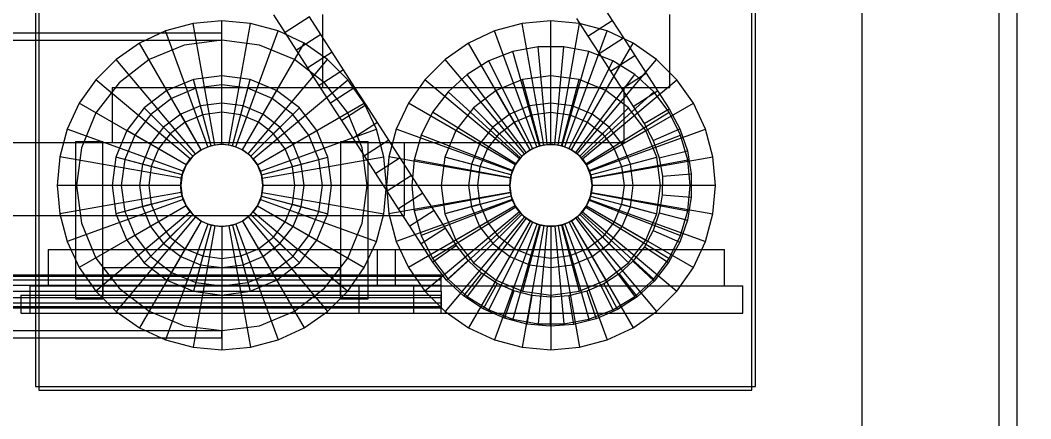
# Model space of a CAD drawing. Header units: millimetres. Extents: x -191664 to 191490, y -197311 to 10263.
# Drawn here: x 20544 to 21097, y -124401 to -124183 of the extents above; entities that cross this region are included whole.
import ezdxf

# ---------------------------------------------------------------- set-up
doc = ezdxf.new("R2010")
doc.units = ezdxf.units.MM
doc.layers.add('DET_secador_lateral', color=7, linetype='Continuous', lineweight=0)
doc.layers.add('R15_COTAS_TRANSPORTE_P', color=1, linetype='Continuous', lineweight=0)
doc.dimstyles.new('PLANTA_20', dxfattribs={"dimtxt": 50, "dimasz": 30, "dimexe": 30, "dimexo": 16, "dimgap": 20, "dimtad": 1, "dimtih": 1, "dimtoh": 1, "dimdec": 1, "dimzin": 0, "dimdsep": 46, "dimcen": 0.09, "dimadec": 0, "dimazin": 0, "dimtfac": 1, "dimtdec": 4, "dimtofl": 0, "dimtmove": 0, "dimatfit": 3, "dimfxl": 1, "dimtolj": 1, "dimtzin": 0, "dimarcsym": 0})

# ---------------------------------------------------------------- blocks, each defined once
blk = doc.blocks.new('*D133')
at = {"layer": 'Defpoints', "color": 0, "transparency": 16777216}
for p in [(439.69, -194147.98), (217.89, -194406.09), (-500, -194490), (-500, -194490), (500, -194490)]:
    blk.add_point(p, dxfattribs=at)
at = {"layer": 'R15_COTAS_TRANSPORTE_P', "color": 0, "lineweight": -2, "transparency": 16777216}
blk.add_arc((-500, -194490), 722.77, 2.37834, 17.62166, dxfattribs=at)
at = {"layer": 'R15_COTAS_TRANSPORTE_P', "color": 0, "transparency": 16777216}
for points in [[(184.12, -194272.81), (193.59, -194269.58), (179.18, -194242.8)], [(227.15, -194459.9), (217.15, -194460.11), (222.77, -194490)]]:
    blk.add_solid(points, dxfattribs=at)

msp = doc.modelspace()

# ---------------------------------------------------------------- linework, layer by layer
at = {"layer": 'DET_secador_lateral', "color": 9, "true_color": 0xb8c6c1}
msp.add_line((21079.71, -123265), (21079.71, -125025), dxfattribs=at)
at = {"layer": 'DET_secador_lateral', "color": 254, "true_color": 0xd8e0dc}
msp.add_line((21089.71, -125535), (21089.71, -123265), dxfattribs=at)
at = {"layer": 'DET_secador_lateral', "color": 251, "true_color": 0x536a64}
msp.add_line((21004.71, -123300), (21004.71, -125550), dxfattribs=at)
at = {"layer": 'DET_secador_lateral', "color": 55, "true_color": 0xb9a24b}
for p, q in [((20552.71, -123883.5), (20552.71, -124383.5)), ((20946.71, -124383.5), (20946.71, -123883.5)), ((20552.71, -124383.5), (20554.71, -124383.5)), ((20554.71, -124383.5), (20554.71, -124385.5)), ((20554.71, -124385.5), (20944.71, -124385.5)), ((20944.71, -124385.5), (20944.71, -124383.5)), ((20944.71, -124383.5), (20946.71, -124383.5))]:
    msp.add_line(p, q, dxfattribs=at)
at = {"layer": 'DET_secador_lateral', "color": 43, "true_color": 0xc7ad4e}
for p, q in [((20554.71, -123883.5), (20554.71, -124383.5)), ((20944.71, -124383.5), (20944.71, -123883.5)), ((20554.71, -124383.5), (20944.71, -124383.5))]:
    msp.add_line(p, q, dxfattribs=at)
at = {"layer": 'DET_secador_lateral', "color": 8, "true_color": 0x657a85}
for p, q in [((20862.04, -124173.52), (20868.24, -124183.16)), ((20689.34, -124189.87), (20683.15, -124180.23)), ((20702.7, -124181.28), (20689.34, -124189.87)), ((20708.9, -124190.92), (20702.7, -124181.28)), ((20848.68, -124182.1), (20854.88, -124191.74)), ((20854.88, -124191.74), (20868.24, -124183.16)), ((20868.24, -124183.16), (20874.43, -124192.79)), ((20695.54, -124199.51), (20689.34, -124189.87)), ((20708.9, -124190.92), (20695.54, -124199.51)), ((20715.09, -124200.56), (20708.9, -124190.92)), ((20854.88, -124191.74), (20861.08, -124201.38)), ((20861.08, -124201.38), (20874.43, -124192.79)), ((20874.43, -124192.79), (20880.63, -124202.43)), ((20701.74, -124209.14), (20695.54, -124199.51)), ((20715.09, -124200.56), (20701.74, -124209.14)), ((20721.29, -124210.2), (20715.09, -124200.56)), ((20861.08, -124201.38), (20867.27, -124211.02)), ((20867.27, -124211.02), (20880.63, -124202.43)), ((20880.63, -124202.43), (20886.83, -124212.07)), ((20707.93, -124218.78), (20701.74, -124209.14)), ((20721.29, -124210.2), (20707.93, -124218.78)), ((20727.49, -124219.83), (20721.29, -124210.2)), ((20867.27, -124211.02), (20873.47, -124220.66)), ((20873.47, -124220.66), (20886.83, -124212.07)), ((20886.83, -124212.07), (20893.02, -124221.71)), ((20714.13, -124228.42), (20707.93, -124218.78)), ((20727.49, -124219.83), (20714.13, -124228.42)), ((20733.68, -124229.47), (20727.49, -124219.83)), ((20873.47, -124220.66), (20879.67, -124230.3)), ((20879.67, -124230.3), (20893.02, -124221.71)), ((20893.02, -124221.71), (20899.37, -124231.6)), ((20720.32, -124238.06), (20714.13, -124228.42)), ((20733.68, -124229.47), (20720.32, -124238.06)), ((20739.88, -124239.11), (20733.68, -124229.47)), ((20879.67, -124230.3), (20885.71, -124239.68)), ((20885.71, -124239.68), (20899.37, -124231.6)), ((20899.37, -124231.6), (20905.26, -124242.51)), ((20726.52, -124247.7), (20720.32, -124238.06)), ((20739.88, -124239.11), (20726.52, -124247.7)), ((20746.08, -124248.75), (20739.88, -124239.11)), ((20885.71, -124239.68), (20890.72, -124248.9)), ((20732.72, -124257.34), (20726.52, -124247.7)), ((20890.72, -124248.9), (20905.26, -124242.51)), ((20905.26, -124242.51), (20909.41, -124254.58)), ((20746.08, -124248.75), (20732.72, -124257.34)), ((20752.27, -124258.39), (20746.08, -124248.75)), ((20890.72, -124248.9), (20894.02, -124258.48)), ((20738.91, -124266.98), (20732.72, -124257.34)), ((20752.27, -124258.39), (20738.91, -124266.98)), ((20758.47, -124268.03), (20752.27, -124258.39)), ((20894.02, -124258.48), (20909.41, -124254.58)), ((20894.02, -124258.48), (20895.68, -124268.47)), ((20909.41, -124254.58), (20911.51, -124267.17)), ((20745.11, -124276.61), (20738.91, -124266.98)), ((20758.47, -124268.03), (20745.11, -124276.61)), ((20764.66, -124277.67), (20758.47, -124268.03)), ((20895.68, -124268.47), (20895.67, -124278.6)), ((20895.68, -124268.47), (20911.51, -124267.17)), ((20911.51, -124267.17), (20911.5, -124279.93)), ((20751.31, -124286.25), (20745.11, -124276.61)), ((20764.66, -124277.67), (20751.31, -124286.25)), ((20770.86, -124287.3), (20764.66, -124277.67)), ((20895.67, -124278.6), (20894, -124288.59)), ((20895.67, -124278.6), (20911.5, -124279.93)), ((20911.5, -124279.93), (20909.39, -124292.51)), ((20757.5, -124295.89), (20751.31, -124286.25)), ((20770.86, -124287.3), (20757.5, -124295.89)), ((20777.06, -124296.94), (20770.86, -124287.3)), ((20894, -124288.59), (20890.69, -124298.17)), ((20894, -124288.59), (20909.39, -124292.51)), ((20763.7, -124305.53), (20757.5, -124295.89)), ((20777.06, -124296.94), (20763.7, -124305.53)), ((20783.07, -124306.31), (20777.06, -124296.94)), ((20909.39, -124292.51), (20905.23, -124304.57)), ((20890.69, -124298.17), (20885.86, -124307.07)), ((20890.69, -124298.17), (20905.23, -124304.57)), ((20770.08, -124315.44), (20763.7, -124305.53)), ((20783.07, -124306.31), (20770.08, -124315.44)), ((20789.42, -124314.62), (20783.07, -124306.31)), ((20885.86, -124307.07), (20879.61, -124315.05)), ((20885.86, -124307.07), (20899.13, -124315.78)), ((20905.23, -124304.57), (20899.13, -124315.78)), ((20777.66, -124325.29), (20770.08, -124315.44)), ((20789.42, -124314.62), (20777.66, -124325.29)), ((20796.82, -124321.53), (20789.42, -124314.62)), ((20879.61, -124315.05), (20872.14, -124321.89)), ((20879.61, -124315.05), (20891.27, -124325.83)), ((20899.13, -124315.78), (20891.27, -124325.83)), ((20796.82, -124321.53), (20786.99, -124334)), ((20805.27, -124327.12), (20796.82, -124321.53)), ((20872.14, -124321.89), (20863.64, -124327.4)), ((20872.14, -124321.89), (20881.86, -124334.45)), ((20786.99, -124334), (20777.66, -124325.29)), ((20805.27, -124327.12), (20797.63, -124341.04)), ((20814.52, -124331.25), (20805.27, -124327.12)), ((20863.64, -124327.4), (20854.35, -124331.44)), ((20863.64, -124327.4), (20871.15, -124341.39)), ((20891.27, -124325.83), (20881.86, -124334.45)), ((20797.63, -124341.04), (20786.99, -124334)), ((20814.52, -124331.25), (20809.28, -124346.24)), ((20824.33, -124333.79), (20814.52, -124331.25)), ((20824.33, -124333.79), (20821.63, -124349.44)), ((20834.42, -124334.68), (20824.33, -124333.79)), ((20834.42, -124334.68), (20834.35, -124350.55)), ((20844.52, -124333.88), (20834.42, -124334.68)), ((20854.35, -124331.44), (20844.52, -124333.88)), ((20844.52, -124333.88), (20847.07, -124349.56)), ((20854.35, -124331.44), (20859.45, -124346.48)), ((20881.86, -124334.45), (20871.15, -124341.39)), ((20809.28, -124346.24), (20797.63, -124341.04)), ((20871.15, -124341.39), (20859.45, -124346.48)), ((20821.63, -124349.44), (20809.28, -124346.24)), ((20859.45, -124346.48), (20847.07, -124349.56)), ((20834.35, -124350.55), (20821.63, -124349.44)), ((20847.07, -124349.56), (20834.35, -124350.55))]:
    msp.add_line(p, q, dxfattribs=at)
at = {"layer": 'DET_secador_lateral', "color": 142, "true_color": 0x159eb4}
for p, q in [((20709.71, -124180), (20709.71, -124220)), ((20899.71, -124220), (20899.71, -124180)), ((20709.71, -124220), (20899.71, -124220))]:
    msp.add_line(p, q, dxfattribs=at)
at = {"layer": 'DET_secador_lateral', "color": 252, "true_color": 0x8ba19a}
for p, q in [((20639.08, -124184.87), (20623.93, -124188.93)), ((20654.71, -124183.5), (20639.08, -124184.87)), ((20650.81, -124251.34), (20639.08, -124184.87)), ((20670.34, -124184.87), (20654.71, -124183.5)), ((20654.71, -124251), (20654.71, -124183.5)), ((20658.62, -124251.34), (20670.34, -124184.87)), ((20685.49, -124188.93), (20670.34, -124184.87)), ((20819.08, -124184.87), (20803.93, -124188.93)), ((20834.71, -124183.5), (20819.08, -124184.87)), ((20830.81, -124251.34), (20819.08, -124184.87)), ((20850.34, -124184.87), (20834.71, -124183.5)), ((20834.71, -124251), (20834.71, -124183.5)), ((20838.62, -124251.34), (20850.34, -124184.87)), ((20865.49, -124188.93), (20850.34, -124184.87)), ((20623.93, -124188.93), (20609.71, -124195.56)), ((20647.02, -124252.36), (20623.93, -124188.93)), ((20662.41, -124252.36), (20685.49, -124188.93)), ((20699.71, -124195.56), (20685.49, -124188.93)), ((20803.93, -124188.93), (20789.71, -124195.56)), ((20827.02, -124252.36), (20803.93, -124188.93)), ((20842.41, -124252.36), (20865.49, -124188.93)), ((20879.71, -124195.56), (20865.49, -124188.93)), ((20609.71, -124195.56), (20596.86, -124204.56)), ((20643.46, -124254.01), (20609.71, -124195.56)), ((20665.96, -124254.01), (20699.71, -124195.56)), ((20712.56, -124204.56), (20699.71, -124195.56)), ((20789.71, -124195.56), (20776.86, -124204.56)), ((20823.46, -124254.01), (20789.71, -124195.56)), ((20827.69, -124197.71), (20813.88, -124200.29)), ((20841.74, -124197.71), (20827.69, -124197.71)), ((20832.64, -124251.1), (20827.69, -124197.71)), ((20836.79, -124251.1), (20841.74, -124197.71)), ((20855.54, -124200.29), (20841.74, -124197.71)), ((20845.96, -124254.01), (20879.71, -124195.56)), ((20892.56, -124204.56), (20879.71, -124195.56)), ((20813.88, -124200.29), (20800.78, -124205.36)), ((20828.55, -124251.86), (20813.88, -124200.29)), ((20840.87, -124251.86), (20855.54, -124200.29)), ((20868.64, -124205.36), (20855.54, -124200.29)), ((20596.86, -124204.56), (20585.77, -124215.65)), ((20640.25, -124256.26), (20596.86, -124204.56)), ((20669.17, -124256.26), (20712.56, -124204.56)), ((20723.66, -124215.65), (20712.56, -124204.56)), ((20776.86, -124204.56), (20765.77, -124215.65)), ((20820.25, -124256.26), (20776.86, -124204.56)), ((20800.78, -124205.36), (20788.84, -124212.76)), ((20824.68, -124253.36), (20800.78, -124205.36)), ((20844.74, -124253.36), (20868.64, -124205.36)), ((20849.17, -124256.26), (20892.56, -124204.56)), ((20880.58, -124212.76), (20868.64, -124205.36)), ((20903.66, -124215.65), (20892.56, -124204.56)), ((20654.71, -124213.5), (20639.18, -124215.54)), ((20670.24, -124215.54), (20654.71, -124213.5)), ((20654.71, -124233.5), (20654.71, -124213.5)), ((20654.71, -124251), (20654.71, -124213.5)), ((20788.84, -124212.76), (20778.46, -124222.22)), ((20821.15, -124255.54), (20788.84, -124212.76)), ((20834.71, -124213.5), (20819.18, -124215.54)), ((20850.24, -124215.54), (20834.71, -124213.5)), ((20834.71, -124233.5), (20834.71, -124213.5)), ((20834.71, -124251), (20834.71, -124213.5)), ((20848.27, -124255.54), (20880.58, -124212.76)), ((20890.96, -124222.22), (20880.58, -124212.76)), ((20585.77, -124215.65), (20576.77, -124228.5)), ((20637.48, -124259.04), (20585.77, -124215.65)), ((20639.18, -124215.54), (20624.71, -124221.54)), ((20644.36, -124234.86), (20639.18, -124215.54)), ((20648.89, -124251.77), (20639.18, -124215.54)), ((20660.54, -124251.77), (20670.24, -124215.54)), ((20665.06, -124234.86), (20670.24, -124215.54)), ((20684.71, -124221.54), (20670.24, -124215.54)), ((20671.95, -124259.04), (20723.66, -124215.65)), ((20732.65, -124228.5), (20723.66, -124215.65)), ((20765.77, -124215.65), (20756.77, -124228.5)), ((20817.48, -124259.04), (20765.77, -124215.65)), ((20819.18, -124215.54), (20804.71, -124221.54)), ((20824.36, -124234.86), (20819.18, -124215.54)), ((20828.89, -124251.77), (20819.18, -124215.54)), ((20840.54, -124251.77), (20850.24, -124215.54)), ((20845.06, -124234.86), (20850.24, -124215.54)), ((20864.71, -124221.54), (20850.24, -124215.54)), ((20851.95, -124259.04), (20903.66, -124215.65)), ((20912.65, -124228.5), (20903.66, -124215.65)), ((20624.71, -124221.54), (20612.29, -124231.07)), ((20634.71, -124238.86), (20624.71, -124221.54)), ((20643.46, -124254.01), (20624.71, -124221.54)), ((20665.96, -124254.01), (20684.71, -124221.54)), ((20674.71, -124238.86), (20684.71, -124221.54)), ((20697.14, -124231.07), (20684.71, -124221.54)), ((20778.46, -124222.22), (20770, -124233.43)), ((20818.08, -124258.34), (20778.46, -124222.22)), ((20804.71, -124221.54), (20792.29, -124231.07)), ((20814.71, -124238.86), (20804.71, -124221.54)), ((20823.46, -124254.01), (20804.71, -124221.54)), ((20845.96, -124254.01), (20864.71, -124221.54)), ((20851.34, -124258.34), (20890.96, -124222.22)), ((20854.71, -124238.86), (20864.71, -124221.54)), ((20877.14, -124231.07), (20864.71, -124221.54)), ((20899.43, -124233.43), (20890.96, -124222.22)), ((20576.77, -124228.5), (20570.14, -124242.72)), ((20635.23, -124262.25), (20576.77, -124228.5)), ((20612.29, -124231.07), (20602.75, -124243.5)), ((20626.43, -124245.22), (20612.29, -124231.07)), ((20638.8, -124257.59), (20612.29, -124231.07)), ((20643.07, -124230.03), (20632.21, -124234.53)), ((20654.71, -124228.5), (20643.07, -124230.03)), ((20648.89, -124251.77), (20643.07, -124230.03)), ((20666.36, -124230.03), (20654.71, -124228.5)), ((20654.71, -124251), (20654.71, -124228.5)), ((20660.54, -124251.77), (20666.36, -124230.03)), ((20677.21, -124234.53), (20666.36, -124230.03)), ((20670.62, -124257.59), (20697.14, -124231.07)), ((20674.2, -124262.25), (20732.65, -124228.5)), ((20683, -124245.22), (20697.14, -124231.07)), ((20706.67, -124243.5), (20697.14, -124231.07)), ((20739.28, -124242.72), (20732.65, -124228.5)), ((20756.77, -124228.5), (20750.14, -124242.72)), ((20815.23, -124262.25), (20756.77, -124228.5)), ((20792.29, -124231.07), (20782.75, -124243.5)), ((20806.43, -124245.22), (20792.29, -124231.07)), ((20818.8, -124257.59), (20792.29, -124231.07)), ((20823.07, -124230.03), (20812.21, -124234.53)), ((20834.71, -124228.5), (20823.07, -124230.03)), ((20828.89, -124251.77), (20823.07, -124230.03)), ((20846.36, -124230.03), (20834.71, -124228.5)), ((20834.71, -124251), (20834.71, -124228.5)), ((20840.54, -124251.77), (20846.36, -124230.03)), ((20857.21, -124234.53), (20846.36, -124230.03)), ((20850.62, -124257.59), (20877.14, -124231.07)), ((20854.2, -124262.25), (20912.65, -124228.5)), ((20863, -124245.22), (20877.14, -124231.07)), ((20886.67, -124243.5), (20877.14, -124231.07)), ((20919.28, -124242.72), (20912.65, -124228.5)), ((20632.21, -124234.53), (20622.89, -124241.68)), ((20643.46, -124254.01), (20632.21, -124234.53)), ((20665.96, -124254.01), (20677.21, -124234.53)), ((20686.53, -124241.68), (20677.21, -124234.53)), ((20770, -124233.43), (20763.74, -124246)), ((20815.58, -124261.66), (20770, -124233.43)), ((20812.21, -124234.53), (20802.89, -124241.68)), ((20823.46, -124254.01), (20812.21, -124234.53)), ((20814.71, -124238.86), (20824.36, -124234.86)), ((20824.36, -124234.86), (20834.71, -124233.5)), ((20834.71, -124233.5), (20845.06, -124234.86)), ((20845.06, -124234.86), (20854.71, -124238.86)), ((20845.96, -124254.01), (20857.21, -124234.53)), ((20853.84, -124261.66), (20899.43, -124233.43)), ((20866.53, -124241.68), (20857.21, -124234.53)), ((20905.69, -124246), (20899.43, -124233.43)), ((20622.89, -124241.68), (20615.74, -124251)), ((20638.8, -124257.59), (20622.89, -124241.68)), ((20670.62, -124257.59), (20686.53, -124241.68)), ((20693.68, -124251), (20686.53, -124241.68)), ((20802.89, -124241.68), (20795.74, -124251)), ((20818.8, -124257.59), (20802.89, -124241.68)), ((20806.43, -124245.22), (20814.71, -124238.86)), ((20850.62, -124257.59), (20866.53, -124241.68)), ((20854.71, -124238.86), (20863, -124245.22)), ((20873.68, -124251), (20866.53, -124241.68)), ((20570.14, -124242.72), (20566.08, -124257.87)), ((20633.57, -124265.8), (20570.14, -124242.72)), ((20602.75, -124243.5), (20596.76, -124257.97)), ((20620.07, -124253.5), (20602.75, -124243.5)), ((20635.23, -124262.25), (20602.75, -124243.5)), ((20674.2, -124262.25), (20706.67, -124243.5)), ((20675.86, -124265.8), (20739.28, -124242.72)), ((20689.35, -124253.5), (20706.67, -124243.5)), ((20712.67, -124257.97), (20706.67, -124243.5)), ((20743.34, -124257.87), (20739.28, -124242.72)), ((20750.14, -124242.72), (20746.08, -124257.87)), ((20813.57, -124265.8), (20750.14, -124242.72)), ((20763.74, -124246), (20759.89, -124259.51)), ((20813.73, -124265.37), (20763.74, -124246)), ((20782.75, -124243.5), (20776.76, -124257.97)), ((20800.07, -124253.5), (20782.75, -124243.5)), ((20815.23, -124262.25), (20782.75, -124243.5)), ((20800.07, -124253.5), (20806.43, -124245.22)), ((20854.2, -124262.25), (20886.67, -124243.5)), ((20855.69, -124265.37), (20905.69, -124246)), ((20855.86, -124265.8), (20919.28, -124242.72)), ((20863, -124245.22), (20869.35, -124253.5)), ((20869.35, -124253.5), (20886.67, -124243.5)), ((20892.67, -124257.97), (20886.67, -124243.5)), ((20909.53, -124259.51), (20905.69, -124246)), ((20923.34, -124257.87), (20919.28, -124242.72)), ((20615.74, -124251), (20611.25, -124261.85)), ((20635.23, -124262.25), (20615.74, -124251)), ((20643.46, -124254.01), (20647.02, -124252.36)), ((20647.02, -124252.36), (20650.81, -124251.34)), ((20650.81, -124251.34), (20654.71, -124251)), ((20654.71, -124251), (20658.62, -124251.34)), ((20658.62, -124251.34), (20662.41, -124252.36)), ((20662.41, -124252.36), (20665.96, -124254.01)), ((20674.2, -124262.25), (20693.68, -124251)), ((20698.18, -124261.85), (20693.68, -124251)), ((20795.74, -124251), (20791.25, -124261.85)), ((20815.23, -124262.25), (20795.74, -124251)), ((20821.15, -124255.54), (20824.68, -124253.36)), ((20823.46, -124254.01), (20827.02, -124252.36)), ((20824.68, -124253.36), (20828.55, -124251.86)), ((20827.02, -124252.36), (20830.81, -124251.34)), ((20828.55, -124251.86), (20832.64, -124251.1)), ((20830.81, -124251.34), (20834.71, -124251)), ((20832.64, -124251.1), (20836.79, -124251.1)), ((20834.71, -124251), (20838.62, -124251.34)), ((20836.79, -124251.1), (20840.87, -124251.86)), ((20838.62, -124251.34), (20842.41, -124252.36)), ((20840.87, -124251.86), (20844.74, -124253.36)), ((20842.41, -124252.36), (20845.96, -124254.01)), ((20844.74, -124253.36), (20848.27, -124255.54)), ((20854.2, -124262.25), (20873.68, -124251)), ((20878.18, -124261.85), (20873.68, -124251)), ((20566.08, -124257.87), (20564.71, -124273.5)), ((20632.55, -124269.59), (20566.08, -124257.87)), ((20596.76, -124257.97), (20594.71, -124273.5)), ((20616.08, -124263.15), (20596.76, -124257.97)), ((20632.98, -124267.68), (20596.76, -124257.97)), ((20637.48, -124259.04), (20640.25, -124256.26)), ((20640.25, -124256.26), (20643.46, -124254.01)), ((20665.96, -124254.01), (20669.17, -124256.26)), ((20669.17, -124256.26), (20671.95, -124259.04)), ((20676.45, -124267.68), (20712.67, -124257.97)), ((20676.87, -124269.59), (20743.34, -124257.87)), ((20693.35, -124263.15), (20712.67, -124257.97)), ((20714.71, -124273.5), (20712.67, -124257.97)), ((20744.71, -124273.5), (20743.34, -124257.87)), ((20746.08, -124257.87), (20744.71, -124273.5)), ((20812.55, -124269.59), (20746.08, -124257.87)), ((20776.76, -124257.97), (20774.71, -124273.5)), ((20796.08, -124263.15), (20776.76, -124257.97)), ((20812.98, -124267.68), (20776.76, -124257.97)), ((20796.08, -124263.15), (20800.07, -124253.5)), ((20815.58, -124261.66), (20818.08, -124258.34)), ((20817.48, -124259.04), (20820.25, -124256.26)), ((20818.08, -124258.34), (20821.15, -124255.54)), ((20820.25, -124256.26), (20823.46, -124254.01)), ((20845.96, -124254.01), (20849.17, -124256.26)), ((20848.27, -124255.54), (20851.34, -124258.34)), ((20849.17, -124256.26), (20851.95, -124259.04)), ((20851.34, -124258.34), (20853.84, -124261.66)), ((20856.45, -124267.68), (20892.67, -124257.97)), ((20856.87, -124269.59), (20923.34, -124257.87)), ((20869.35, -124253.5), (20873.35, -124263.15)), ((20873.35, -124263.15), (20892.67, -124257.97)), ((20894.71, -124273.5), (20892.67, -124257.97)), ((20924.71, -124273.5), (20923.34, -124257.87)), ((20611.25, -124261.85), (20609.71, -124273.5)), ((20632.98, -124267.68), (20611.25, -124261.85)), ((20633.57, -124265.8), (20635.23, -124262.25)), ((20635.23, -124262.25), (20637.48, -124259.04)), ((20671.95, -124259.04), (20674.2, -124262.25)), ((20674.2, -124262.25), (20675.86, -124265.8)), ((20676.45, -124267.68), (20698.18, -124261.85)), ((20699.71, -124273.5), (20698.18, -124261.85)), ((20759.89, -124259.51), (20758.6, -124273.5)), ((20812.6, -124269.37), (20759.89, -124259.51)), ((20791.25, -124261.85), (20789.71, -124273.5)), ((20812.98, -124267.68), (20791.25, -124261.85)), ((20794.71, -124273.5), (20796.08, -124263.15)), ((20813.57, -124265.8), (20815.23, -124262.25)), ((20813.73, -124265.37), (20815.58, -124261.66)), ((20815.23, -124262.25), (20817.48, -124259.04)), ((20851.95, -124259.04), (20854.2, -124262.25)), ((20853.84, -124261.66), (20855.69, -124265.37)), ((20854.2, -124262.25), (20855.86, -124265.8)), ((20856.45, -124267.68), (20878.18, -124261.85)), ((20856.83, -124269.37), (20909.53, -124259.51)), ((20873.35, -124263.15), (20874.71, -124273.5)), ((20879.71, -124273.5), (20878.18, -124261.85)), ((20910.83, -124273.5), (20909.53, -124259.51)), ((20632.21, -124273.5), (20632.55, -124269.59)), ((20632.55, -124269.59), (20633.57, -124265.8)), ((20675.86, -124265.8), (20676.87, -124269.59)), ((20676.87, -124269.59), (20677.21, -124273.5)), ((20812.21, -124273.5), (20812.6, -124269.37)), ((20812.21, -124273.5), (20812.55, -124269.59)), ((20812.55, -124269.59), (20813.57, -124265.8)), ((20812.6, -124269.37), (20813.73, -124265.37)), ((20855.69, -124265.37), (20856.83, -124269.37)), ((20855.86, -124265.8), (20856.87, -124269.59)), ((20856.83, -124269.37), (20857.21, -124273.5)), ((20856.87, -124269.59), (20857.21, -124273.5)), ((20632.21, -124273.5), (20564.71, -124273.5)), ((20564.71, -124273.5), (20566.08, -124289.13)), ((20614.71, -124273.5), (20594.71, -124273.5)), ((20594.71, -124273.5), (20596.76, -124289.03)), ((20632.21, -124273.5), (20594.71, -124273.5)), ((20632.21, -124273.5), (20609.71, -124273.5)), ((20609.71, -124273.5), (20611.25, -124285.15)), ((20632.55, -124277.41), (20632.21, -124273.5)), ((20677.21, -124273.5), (20676.87, -124277.41)), ((20714.71, -124273.5), (20677.21, -124273.5)), ((20699.71, -124273.5), (20677.21, -124273.5)), ((20744.71, -124273.5), (20677.21, -124273.5)), ((20714.71, -124273.5), (20694.71, -124273.5)), ((20698.18, -124285.15), (20699.71, -124273.5)), ((20712.67, -124289.03), (20714.71, -124273.5)), ((20743.34, -124289.13), (20744.71, -124273.5)), ((20812.21, -124273.5), (20744.71, -124273.5)), ((20744.71, -124273.5), (20746.08, -124289.13)), ((20812.21, -124273.5), (20758.6, -124273.5)), ((20758.6, -124273.5), (20759.89, -124287.49)), ((20794.71, -124273.5), (20774.71, -124273.5)), ((20774.71, -124273.5), (20776.76, -124289.03)), ((20812.21, -124273.5), (20774.71, -124273.5)), ((20812.21, -124273.5), (20789.71, -124273.5)), ((20789.71, -124273.5), (20791.25, -124285.15)), ((20796.08, -124283.85), (20794.71, -124273.5)), ((20812.6, -124277.63), (20812.21, -124273.5)), ((20812.55, -124277.41), (20812.21, -124273.5)), ((20857.21, -124273.5), (20856.83, -124277.63)), ((20857.21, -124273.5), (20856.87, -124277.41)), ((20894.71, -124273.5), (20857.21, -124273.5)), ((20879.71, -124273.5), (20857.21, -124273.5)), ((20910.83, -124273.5), (20857.21, -124273.5)), ((20924.71, -124273.5), (20857.21, -124273.5)), ((20874.71, -124273.5), (20873.35, -124283.85)), ((20894.71, -124273.5), (20874.71, -124273.5)), ((20878.18, -124285.15), (20879.71, -124273.5)), ((20892.67, -124289.03), (20894.71, -124273.5)), ((20909.53, -124287.49), (20910.83, -124273.5)), ((20923.34, -124289.13), (20924.71, -124273.5)), ((20632.55, -124277.41), (20566.08, -124289.13)), ((20632.98, -124279.32), (20596.76, -124289.03)), ((20632.98, -124279.32), (20611.25, -124285.15)), ((20633.57, -124281.2), (20632.55, -124277.41)), ((20676.87, -124277.41), (20675.86, -124281.2)), ((20676.45, -124279.32), (20712.67, -124289.03)), ((20676.45, -124279.32), (20698.18, -124285.15)), ((20676.87, -124277.41), (20743.34, -124289.13)), ((20812.55, -124277.41), (20746.08, -124289.13)), ((20812.6, -124277.63), (20759.89, -124287.49)), ((20812.98, -124279.32), (20776.76, -124289.03)), ((20812.98, -124279.32), (20791.25, -124285.15)), ((20813.57, -124281.2), (20812.55, -124277.41)), ((20813.73, -124281.63), (20812.6, -124277.63)), ((20856.83, -124277.63), (20855.69, -124281.63)), ((20856.87, -124277.41), (20855.86, -124281.2)), ((20856.45, -124279.32), (20892.67, -124289.03)), ((20856.45, -124279.32), (20878.18, -124285.15)), ((20856.83, -124277.63), (20909.53, -124287.49)), ((20856.87, -124277.41), (20923.34, -124289.13)), ((20633.57, -124281.2), (20570.14, -124304.28)), ((20635.23, -124284.75), (20576.77, -124318.5)), ((20616.08, -124283.85), (20596.76, -124289.03)), ((20635.23, -124284.75), (20602.75, -124303.5)), ((20611.25, -124285.15), (20615.74, -124296)), ((20635.23, -124284.75), (20615.74, -124296)), ((20635.23, -124284.75), (20633.57, -124281.2)), ((20637.48, -124287.96), (20635.23, -124284.75)), ((20674.2, -124284.75), (20671.95, -124287.96)), ((20675.86, -124281.2), (20674.2, -124284.75)), ((20674.2, -124284.75), (20706.67, -124303.5)), ((20674.2, -124284.75), (20693.68, -124296)), ((20674.2, -124284.75), (20732.65, -124318.5)), ((20675.86, -124281.2), (20739.28, -124304.28)), ((20693.35, -124283.85), (20712.67, -124289.03)), ((20693.68, -124296), (20698.18, -124285.15)), ((20813.57, -124281.2), (20750.14, -124304.28)), ((20815.23, -124284.75), (20756.77, -124318.5)), ((20813.73, -124281.63), (20763.74, -124301)), ((20815.58, -124285.34), (20770, -124313.57)), ((20796.08, -124283.85), (20776.76, -124289.03)), ((20815.23, -124284.75), (20782.75, -124303.5)), ((20791.25, -124285.15), (20795.74, -124296)), ((20815.23, -124284.75), (20795.74, -124296)), ((20800.07, -124293.5), (20796.08, -124283.85)), ((20815.23, -124284.75), (20813.57, -124281.2)), ((20815.58, -124285.34), (20813.73, -124281.63)), ((20817.48, -124287.96), (20815.23, -124284.75)), ((20818.08, -124288.66), (20815.58, -124285.34)), ((20853.84, -124285.34), (20851.34, -124288.66)), ((20854.2, -124284.75), (20851.95, -124287.96)), ((20855.69, -124281.63), (20853.84, -124285.34)), ((20853.84, -124285.34), (20899.43, -124313.57)), ((20855.86, -124281.2), (20854.2, -124284.75)), ((20854.2, -124284.75), (20886.67, -124303.5)), ((20854.2, -124284.75), (20873.68, -124296)), ((20854.2, -124284.75), (20912.65, -124318.5)), ((20855.69, -124281.63), (20905.69, -124301)), ((20855.86, -124281.2), (20919.28, -124304.28)), ((20873.35, -124283.85), (20869.35, -124293.5)), ((20873.35, -124283.85), (20892.67, -124289.03)), ((20873.68, -124296), (20878.18, -124285.15)), ((20566.08, -124289.13), (20570.14, -124304.28)), ((20637.48, -124287.96), (20585.77, -124331.35)), ((20596.76, -124289.03), (20602.75, -124303.5)), ((20640.25, -124290.74), (20596.86, -124342.44)), ((20638.8, -124289.41), (20612.29, -124315.93)), ((20638.8, -124289.41), (20622.89, -124305.32)), ((20640.25, -124290.74), (20637.48, -124287.96)), ((20643.46, -124292.99), (20640.25, -124290.74)), ((20669.17, -124290.74), (20665.96, -124292.99)), ((20671.95, -124287.96), (20669.17, -124290.74)), ((20669.17, -124290.74), (20712.56, -124342.44)), ((20670.62, -124289.41), (20697.14, -124315.93)), ((20670.62, -124289.41), (20686.53, -124305.32)), ((20671.95, -124287.96), (20723.66, -124331.35)), ((20706.67, -124303.5), (20712.67, -124289.03)), ((20739.28, -124304.28), (20743.34, -124289.13)), ((20746.08, -124289.13), (20750.14, -124304.28)), ((20759.89, -124287.49), (20763.74, -124301)), ((20817.48, -124287.96), (20765.77, -124331.35)), ((20776.76, -124289.03), (20782.75, -124303.5)), ((20820.25, -124290.74), (20776.86, -124342.44)), ((20818.08, -124288.66), (20778.46, -124324.78)), ((20821.15, -124291.46), (20788.84, -124334.24)), ((20818.8, -124289.41), (20792.29, -124315.93)), ((20818.8, -124289.41), (20802.89, -124305.32)), ((20820.25, -124290.74), (20817.48, -124287.96)), ((20821.15, -124291.46), (20818.08, -124288.66)), ((20823.46, -124292.99), (20820.25, -124290.74)), ((20824.68, -124293.64), (20821.15, -124291.46)), ((20848.27, -124291.46), (20844.74, -124293.64)), ((20849.17, -124290.74), (20845.96, -124292.99)), ((20851.34, -124288.66), (20848.27, -124291.46)), ((20848.27, -124291.46), (20880.58, -124334.24)), ((20851.95, -124287.96), (20849.17, -124290.74)), ((20849.17, -124290.74), (20892.56, -124342.44)), ((20850.62, -124289.41), (20877.14, -124315.93)), ((20850.62, -124289.41), (20866.53, -124305.32)), ((20851.34, -124288.66), (20890.96, -124324.78)), ((20851.95, -124287.96), (20903.66, -124331.35)), ((20886.67, -124303.5), (20892.67, -124289.03)), ((20905.69, -124301), (20909.53, -124287.49)), ((20919.28, -124304.28), (20923.34, -124289.13)), ((20620.07, -124293.5), (20602.75, -124303.5)), ((20643.46, -124292.99), (20609.71, -124351.44)), ((20615.74, -124296), (20622.89, -124305.32)), ((20647.02, -124294.64), (20623.93, -124358.07)), ((20643.46, -124292.99), (20624.71, -124325.46)), ((20643.46, -124292.99), (20632.21, -124312.47)), ((20650.81, -124295.66), (20639.08, -124362.13)), ((20648.89, -124295.23), (20639.18, -124331.46)), ((20648.89, -124295.23), (20643.07, -124316.97)), ((20647.02, -124294.64), (20643.46, -124292.99)), ((20650.81, -124295.66), (20647.02, -124294.64)), ((20654.71, -124296), (20650.81, -124295.66)), ((20658.62, -124295.66), (20654.71, -124296)), ((20654.71, -124296), (20654.71, -124333.5)), ((20654.71, -124296), (20654.71, -124318.5)), ((20654.71, -124296), (20654.71, -124363.5)), ((20662.41, -124294.64), (20658.62, -124295.66)), ((20658.62, -124295.66), (20670.34, -124362.13)), ((20660.54, -124295.23), (20670.24, -124331.46)), ((20660.54, -124295.23), (20666.36, -124316.97)), ((20665.96, -124292.99), (20662.41, -124294.64)), ((20662.41, -124294.64), (20685.49, -124358.07)), ((20665.96, -124292.99), (20684.71, -124325.46)), ((20665.96, -124292.99), (20677.21, -124312.47)), ((20665.96, -124292.99), (20699.71, -124351.44)), ((20686.53, -124305.32), (20693.68, -124296)), ((20689.35, -124293.5), (20706.67, -124303.5)), ((20800.07, -124293.5), (20782.75, -124303.5)), ((20823.46, -124292.99), (20789.71, -124351.44)), ((20795.74, -124296), (20802.89, -124305.32)), ((20806.43, -124301.78), (20800.07, -124293.5)), ((20824.68, -124293.64), (20800.78, -124341.64)), ((20827.02, -124294.64), (20803.93, -124358.07)), ((20823.46, -124292.99), (20804.71, -124325.46)), ((20823.46, -124292.99), (20812.21, -124312.47)), ((20828.55, -124295.14), (20813.88, -124346.71)), ((20830.81, -124295.66), (20819.08, -124362.13)), ((20828.89, -124295.23), (20819.18, -124331.46)), ((20828.89, -124295.23), (20823.07, -124316.97)), ((20827.02, -124294.64), (20823.46, -124292.99)), ((20828.55, -124295.14), (20824.68, -124293.64)), ((20830.81, -124295.66), (20827.02, -124294.64)), ((20832.64, -124295.9), (20827.69, -124349.29)), ((20832.64, -124295.9), (20828.55, -124295.14)), ((20834.71, -124296), (20830.81, -124295.66)), ((20836.79, -124295.9), (20832.64, -124295.9)), ((20838.62, -124295.66), (20834.71, -124296)), ((20834.71, -124296), (20834.71, -124333.5)), ((20834.71, -124296), (20834.71, -124318.5)), ((20834.71, -124296), (20834.71, -124363.5)), ((20840.87, -124295.14), (20836.79, -124295.9)), ((20836.79, -124295.9), (20841.74, -124349.29)), ((20842.41, -124294.64), (20838.62, -124295.66)), ((20838.62, -124295.66), (20850.34, -124362.13)), ((20840.54, -124295.23), (20850.24, -124331.46)), ((20840.54, -124295.23), (20846.36, -124316.97)), ((20844.74, -124293.64), (20840.87, -124295.14)), ((20840.87, -124295.14), (20855.54, -124346.71)), ((20845.96, -124292.99), (20842.41, -124294.64)), ((20842.41, -124294.64), (20865.49, -124358.07)), ((20844.74, -124293.64), (20868.64, -124341.64)), ((20845.96, -124292.99), (20864.71, -124325.46)), ((20845.96, -124292.99), (20857.21, -124312.47)), ((20845.96, -124292.99), (20879.71, -124351.44)), ((20869.35, -124293.5), (20863, -124301.78)), ((20866.53, -124305.32), (20873.68, -124296)), ((20869.35, -124293.5), (20886.67, -124303.5)), ((20626.43, -124301.78), (20612.29, -124315.93)), ((20683, -124301.78), (20697.14, -124315.93)), ((20763.74, -124301), (20770, -124313.57)), ((20806.43, -124301.78), (20792.29, -124315.93)), ((20814.71, -124308.14), (20806.43, -124301.78)), ((20863, -124301.78), (20854.71, -124308.14)), ((20863, -124301.78), (20877.14, -124315.93)), ((20899.43, -124313.57), (20905.69, -124301)), ((20570.14, -124304.28), (20576.77, -124318.5)), ((20602.75, -124303.5), (20612.29, -124315.93)), ((20622.89, -124305.32), (20632.21, -124312.47)), ((20634.71, -124308.14), (20624.71, -124325.46)), ((20674.71, -124308.14), (20684.71, -124325.46)), ((20677.21, -124312.47), (20686.53, -124305.32)), ((20697.14, -124315.93), (20706.67, -124303.5)), ((20732.65, -124318.5), (20739.28, -124304.28)), ((20750.14, -124304.28), (20756.77, -124318.5)), ((20782.75, -124303.5), (20792.29, -124315.93)), ((20802.89, -124305.32), (20812.21, -124312.47)), ((20814.71, -124308.14), (20804.71, -124325.46)), ((20824.36, -124312.14), (20814.71, -124308.14)), ((20854.71, -124308.14), (20845.06, -124312.14)), ((20854.71, -124308.14), (20864.71, -124325.46)), ((20857.21, -124312.47), (20866.53, -124305.32)), ((20877.14, -124315.93), (20886.67, -124303.5)), ((20912.65, -124318.5), (20919.28, -124304.28)), ((20632.21, -124312.47), (20643.07, -124316.97)), ((20644.36, -124312.14), (20639.18, -124331.46)), ((20654.71, -124313.5), (20654.71, -124333.5)), ((20665.06, -124312.14), (20670.24, -124331.46)), ((20666.36, -124316.97), (20677.21, -124312.47)), ((20770, -124313.57), (20778.46, -124324.78)), ((20812.21, -124312.47), (20823.07, -124316.97)), ((20824.36, -124312.14), (20819.18, -124331.46)), ((20834.71, -124313.5), (20824.36, -124312.14)), ((20845.06, -124312.14), (20834.71, -124313.5)), ((20834.71, -124313.5), (20834.71, -124333.5)), ((20845.06, -124312.14), (20850.24, -124331.46)), ((20846.36, -124316.97), (20857.21, -124312.47)), ((20890.96, -124324.78), (20899.43, -124313.57)), ((20576.77, -124318.5), (20585.77, -124331.35)), ((20612.29, -124315.93), (20624.71, -124325.46)), ((20643.07, -124316.97), (20654.71, -124318.5)), ((20654.71, -124318.5), (20666.36, -124316.97)), ((20684.71, -124325.46), (20697.14, -124315.93)), ((20723.66, -124331.35), (20732.65, -124318.5)), ((20756.77, -124318.5), (20765.77, -124331.35)), ((20792.29, -124315.93), (20804.71, -124325.46)), ((20823.07, -124316.97), (20834.71, -124318.5)), ((20834.71, -124318.5), (20846.36, -124316.97)), ((20864.71, -124325.46), (20877.14, -124315.93)), ((20903.66, -124331.35), (20912.65, -124318.5)), ((20778.46, -124324.78), (20788.84, -124334.24)), ((20880.58, -124334.24), (20890.96, -124324.78)), ((20624.71, -124325.46), (20639.18, -124331.46)), ((20670.24, -124331.46), (20684.71, -124325.46)), ((20804.71, -124325.46), (20819.18, -124331.46)), ((20850.24, -124331.46), (20864.71, -124325.46)), ((20585.77, -124331.35), (20596.86, -124342.44)), ((20639.18, -124331.46), (20654.71, -124333.5)), ((20654.71, -124333.5), (20670.24, -124331.46)), ((20712.56, -124342.44), (20723.66, -124331.35)), ((20765.77, -124331.35), (20776.86, -124342.44)), ((20788.84, -124334.24), (20800.78, -124341.64)), ((20819.18, -124331.46), (20834.71, -124333.5)), ((20834.71, -124333.5), (20850.24, -124331.46)), ((20868.64, -124341.64), (20880.58, -124334.24)), ((20892.56, -124342.44), (20903.66, -124331.35)), ((20800.78, -124341.64), (20813.88, -124346.71)), ((20855.54, -124346.71), (20868.64, -124341.64)), ((20596.86, -124342.44), (20609.71, -124351.44)), ((20699.71, -124351.44), (20712.56, -124342.44)), ((20776.86, -124342.44), (20789.71, -124351.44)), ((20813.88, -124346.71), (20827.69, -124349.29)), ((20841.74, -124349.29), (20855.54, -124346.71)), ((20879.71, -124351.44), (20892.56, -124342.44)), ((20609.71, -124351.44), (20623.93, -124358.07)), ((20685.49, -124358.07), (20699.71, -124351.44)), ((20789.71, -124351.44), (20803.93, -124358.07)), ((20827.69, -124349.29), (20841.74, -124349.29)), ((20865.49, -124358.07), (20879.71, -124351.44)), ((20623.93, -124358.07), (20639.08, -124362.13)), ((20670.34, -124362.13), (20685.49, -124358.07)), ((20803.93, -124358.07), (20819.08, -124362.13)), ((20850.34, -124362.13), (20865.49, -124358.07)), ((20639.08, -124362.13), (20654.71, -124363.5)), ((20654.71, -124363.5), (20670.34, -124362.13)), ((20819.08, -124362.13), (20834.71, -124363.5)), ((20834.71, -124363.5), (20850.34, -124362.13))]:
    msp.add_line(p, q, dxfattribs=at)
at = {"layer": 'DET_secador_lateral', "color": 8, "true_color": 0x727f77}
for p, q in [((1554.71, -124190), (20654.71, -124190)), ((20654.71, -124194), (20654.71, -124190)), ((1554.71, -124194), (20654.71, -124194))]:
    msp.add_line(p, q, dxfattribs=at)
at = {"layer": 'DET_secador_lateral', "color": 253, "true_color": 0xa4b0b5}
for p, q in [((20634.14, -124196.71), (20614.96, -124204.65)), ((20654.71, -124194), (20634.14, -124196.71)), ((20675.29, -124196.71), (20654.71, -124194)), ((20694.46, -124204.65), (20675.29, -124196.71)), ((20614.96, -124204.65), (20598.5, -124217.29)), ((20710.93, -124217.29), (20694.46, -124204.65)), ((20598.5, -124217.29), (20585.86, -124233.75)), ((20654.71, -124218.5), (20640.48, -124220.37)), ((20668.95, -124220.37), (20654.71, -124218.5)), ((20723.56, -124233.75), (20710.93, -124217.29)), ((20640.48, -124220.37), (20627.21, -124225.87)), ((20682.21, -124225.87), (20668.95, -124220.37)), ((20627.21, -124225.87), (20615.82, -124234.61)), ((20693.6, -124234.61), (20682.21, -124225.87)), ((20585.86, -124233.75), (20577.92, -124252.92)), ((20615.82, -124234.61), (20607.08, -124246)), ((20644.36, -124234.86), (20634.71, -124238.86)), ((20654.71, -124233.5), (20644.36, -124234.86)), ((20665.06, -124234.86), (20654.71, -124233.5)), ((20674.71, -124238.86), (20665.06, -124234.86)), ((20702.34, -124246), (20693.6, -124234.61)), ((20731.5, -124252.92), (20723.56, -124233.75)), ((20634.71, -124238.86), (20626.43, -124245.22)), ((20683, -124245.22), (20674.71, -124238.86)), ((20607.08, -124246), (20601.59, -124259.26)), ((20626.43, -124245.22), (20620.07, -124253.5)), ((20689.35, -124253.5), (20683, -124245.22)), ((20707.84, -124259.26), (20702.34, -124246)), ((20577.92, -124252.92), (20575.21, -124273.5)), ((20734.21, -124273.5), (20731.5, -124252.92)), ((20620.07, -124253.5), (20616.08, -124263.15)), ((20693.35, -124263.15), (20689.35, -124253.5)), ((20601.59, -124259.26), (20599.71, -124273.5)), ((20616.08, -124263.15), (20614.71, -124273.5)), ((20694.71, -124273.5), (20693.35, -124263.15)), ((20709.71, -124273.5), (20707.84, -124259.26)), ((20575.21, -124273.5), (20577.92, -124294.08)), ((20599.71, -124273.5), (20601.59, -124287.74)), ((20614.71, -124273.5), (20616.08, -124283.85)), ((20693.35, -124283.85), (20694.71, -124273.5)), ((20707.84, -124287.74), (20709.71, -124273.5)), ((20731.5, -124294.08), (20734.21, -124273.5)), ((20616.08, -124283.85), (20620.07, -124293.5)), ((20689.35, -124293.5), (20693.35, -124283.85)), ((20601.59, -124287.74), (20607.08, -124301)), ((20702.34, -124301), (20707.84, -124287.74)), ((20577.92, -124294.08), (20585.86, -124313.25)), ((20620.07, -124293.5), (20626.43, -124301.78)), ((20683, -124301.78), (20689.35, -124293.5)), ((20723.56, -124313.25), (20731.5, -124294.08)), ((20607.08, -124301), (20615.82, -124312.39)), ((20626.43, -124301.78), (20634.71, -124308.14)), ((20674.71, -124308.14), (20683, -124301.78)), ((20693.6, -124312.39), (20702.34, -124301)), ((20634.71, -124308.14), (20644.36, -124312.14)), ((20665.06, -124312.14), (20674.71, -124308.14)), ((20585.86, -124313.25), (20598.5, -124329.71)), ((20615.82, -124312.39), (20627.21, -124321.13)), ((20644.36, -124312.14), (20654.71, -124313.5)), ((20654.71, -124313.5), (20665.06, -124312.14)), ((20682.21, -124321.13), (20693.6, -124312.39)), ((20710.93, -124329.71), (20723.56, -124313.25)), ((20627.21, -124321.13), (20640.48, -124326.63)), ((20668.95, -124326.63), (20682.21, -124321.13)), ((20598.5, -124329.71), (20614.96, -124342.35)), ((20640.48, -124326.63), (20654.71, -124328.5)), ((20654.71, -124328.5), (20668.95, -124326.63)), ((20694.46, -124342.35), (20710.93, -124329.71)), ((20614.96, -124342.35), (20634.14, -124350.29)), ((20675.29, -124350.29), (20694.46, -124342.35)), ((20634.14, -124350.29), (20654.71, -124353)), ((20654.71, -124353), (20675.29, -124350.29))]:
    msp.add_line(p, q, dxfattribs=at)
at = {"layer": 'DET_secador_lateral', "color": 8, "true_color": 0x617680}
for p, q in [((20594.71, -124220), (20874.71, -124220)), ((20594.71, -124220), (20594.71, -124250)), ((20874.71, -124250), (20874.71, -124220)), ((1454.71, -124250), (20754.71, -124250)), ((20574.71, -124249.5), (20589.71, -124249.5)), ((20574.71, -124249.5), (20574.71, -124335.5)), ((20589.71, -124335.5), (20589.71, -124249.5)), ((20594.71, -124250), (20874.71, -124250)), ((20719.71, -124249.5), (20734.71, -124249.5)), ((20719.71, -124249.5), (20719.71, -124335.5)), ((20734.71, -124335.5), (20734.71, -124249.5)), ((20754.71, -124290), (20754.71, -124250)), ((1454.71, -124290), (20754.71, -124290)), ((20589.71, -124318.5), (20719.71, -124318.5)), ((20589.71, -124318.5), (20589.71, -124333.5)), ((20719.71, -124333.5), (20719.71, -124318.5)), ((20544.71, -124333.5), (20774.71, -124333.5)), ((20544.71, -124333.5), (20544.71, -124343.5)), ((20574.71, -124335.5), (20589.71, -124335.5)), ((20589.71, -124333.5), (20719.71, -124333.5)), ((20719.71, -124335.5), (20734.71, -124335.5)), ((20774.71, -124343.5), (20774.71, -124333.5)), ((20544.71, -124343.5), (20774.71, -124343.5))]:
    msp.add_line(p, q, dxfattribs=at)
at = {"layer": 'DET_secador_lateral', "color": 9, "true_color": 0xbcc6c9}
for p, q in [((20648.89, -124251.77), (20643.46, -124254.01)), ((20654.71, -124251), (20648.89, -124251.77)), ((20660.54, -124251.77), (20654.71, -124251)), ((20665.96, -124254.01), (20660.54, -124251.77)), ((20828.89, -124251.77), (20823.46, -124254.01)), ((20834.71, -124251), (20828.89, -124251.77)), ((20840.54, -124251.77), (20834.71, -124251)), ((20845.96, -124254.01), (20840.54, -124251.77)), ((20638.8, -124257.59), (20635.23, -124262.25)), ((20643.46, -124254.01), (20638.8, -124257.59)), ((20670.62, -124257.59), (20665.96, -124254.01)), ((20674.2, -124262.25), (20670.62, -124257.59)), ((20818.8, -124257.59), (20815.23, -124262.25)), ((20823.46, -124254.01), (20818.8, -124257.59)), ((20850.62, -124257.59), (20845.96, -124254.01)), ((20854.2, -124262.25), (20850.62, -124257.59)), ((20635.23, -124262.25), (20632.98, -124267.68)), ((20676.45, -124267.68), (20674.2, -124262.25)), ((20815.23, -124262.25), (20812.98, -124267.68)), ((20856.45, -124267.68), (20854.2, -124262.25)), ((20632.98, -124267.68), (20632.21, -124273.5)), ((20677.21, -124273.5), (20676.45, -124267.68)), ((20812.98, -124267.68), (20812.21, -124273.5)), ((20857.21, -124273.5), (20856.45, -124267.68)), ((20632.21, -124273.5), (20632.98, -124279.32)), ((20676.45, -124279.32), (20677.21, -124273.5)), ((20812.21, -124273.5), (20812.98, -124279.32)), ((20856.45, -124279.32), (20857.21, -124273.5)), ((20632.98, -124279.32), (20635.23, -124284.75)), ((20674.2, -124284.75), (20676.45, -124279.32)), ((20812.98, -124279.32), (20815.23, -124284.75)), ((20854.2, -124284.75), (20856.45, -124279.32)), ((20635.23, -124284.75), (20638.8, -124289.41)), ((20670.62, -124289.41), (20674.2, -124284.75)), ((20815.23, -124284.75), (20818.8, -124289.41)), ((20850.62, -124289.41), (20854.2, -124284.75)), ((20638.8, -124289.41), (20643.46, -124292.99)), ((20665.96, -124292.99), (20670.62, -124289.41)), ((20818.8, -124289.41), (20823.46, -124292.99)), ((20845.96, -124292.99), (20850.62, -124289.41)), ((20643.46, -124292.99), (20648.89, -124295.23)), ((20648.89, -124295.23), (20654.71, -124296)), ((20654.71, -124296), (20660.54, -124295.23)), ((20660.54, -124295.23), (20665.96, -124292.99)), ((20823.46, -124292.99), (20828.89, -124295.23)), ((20828.89, -124295.23), (20834.71, -124296)), ((20834.71, -124296), (20840.54, -124295.23)), ((20840.54, -124295.23), (20845.96, -124292.99))]:
    msp.add_line(p, q, dxfattribs=at)
at = {"layer": 'DET_secador_lateral', "color": 117, "true_color": 0x356c64}
for p, q in [((20559.71, -124308.5), (20749.71, -124308.5)), ((20559.71, -124308.5), (20559.71, -124328.5)), ((20739.71, -124308.5), (20929.71, -124308.5)), ((20739.71, -124308.5), (20739.71, -124328.5)), ((20749.71, -124328.5), (20749.71, -124308.5)), ((20929.71, -124328.5), (20929.71, -124308.5)), ((20559.71, -124328.5), (20749.71, -124328.5)), ((20739.71, -124328.5), (20929.71, -124328.5))]:
    msp.add_line(p, q, dxfattribs=at)
at = {"layer": 'DET_secador_lateral', "color": 9, "true_color": 0xb2bdc0}
for p, q in [((20524.71, -124322.5), (20774.71, -124322.5)), ((20524.71, -124323.19), (20774.71, -124323.19)), ((20524.71, -124325.14), (20774.71, -124325.14)), ((20774.71, -124323.19), (20774.71, -124322.5)), ((20774.71, -124325.14), (20774.71, -124323.19)), ((20774.71, -124328.06), (20774.71, -124325.14)), ((20524.71, -124328.06), (20774.71, -124328.06)), ((20774.71, -124331.5), (20774.71, -124328.06)), ((20774.71, -124331.5), (20524.71, -124331.5)), ((20524.71, -124334.94), (20774.71, -124334.94)), ((20774.71, -124331.5), (20774.71, -124334.94)), ((20774.71, -124334.94), (20774.71, -124337.86)), ((20524.71, -124337.86), (20774.71, -124337.86)), ((20524.71, -124339.81), (20774.71, -124339.81)), ((20524.71, -124340.5), (20774.71, -124340.5)), ((20774.71, -124337.86), (20774.71, -124339.81)), ((20774.71, -124339.81), (20774.71, -124340.5))]:
    msp.add_line(p, q, dxfattribs=at)
at = {"layer": 'DET_secador_lateral', "color": 253, "true_color": 0xa6b3ba}
for p, q in [((20549.71, -124328.5), (20759.71, -124328.5)), ((20549.71, -124328.5), (20549.71, -124343.5)), ((20729.71, -124328.5), (20939.71, -124328.5)), ((20729.71, -124328.5), (20729.71, -124343.5)), ((20759.71, -124343.5), (20759.71, -124328.5)), ((20939.71, -124343.5), (20939.71, -124328.5)), ((20549.71, -124343.5), (20759.71, -124343.5)), ((20729.71, -124343.5), (20939.71, -124343.5))]:
    msp.add_line(p, q, dxfattribs=at)
at = {"layer": 'DET_secador_lateral', "color": 251, "true_color": 0x66766c}
for p, q in [((1554.71, -124353), (20654.71, -124353)), ((1554.71, -124357), (20654.71, -124357)), ((20654.71, -124357), (20654.71, -124353))]:
    msp.add_line(p, q, dxfattribs=at)

# ---------------------------------------------------------------- dimensions: what is measured, and where the dimension line sits
at = {"layer": 'R15_COTAS_TRANSPORTE_P'}
dim = msp.add_angular_dim_2l(base=(217.89, -194406.09), line1=((-500, -194490), (500, -194490)), line2=((-500, -194490), (439.69, -194147.98)), dimstyle='PLANTA_20', dxfattribs=at)
dim.commit()
dim.dimension.update_dxf_attribs({"geometry": '*D133', "text_midpoint": (191490.46, -33543.69)})

doc.saveas('drawing.dxf')
